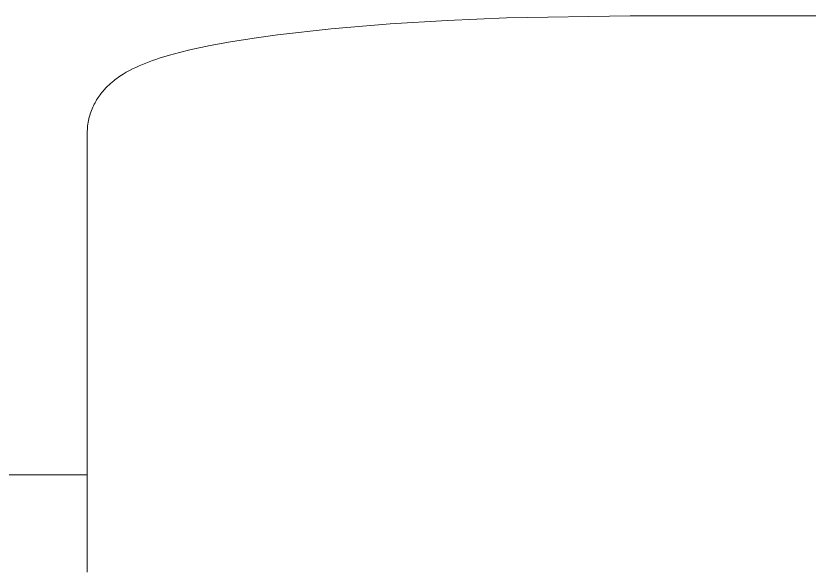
# Model space of a CAD drawing. Header units: inches. Extents: x -9 to 187, y -3 to 135.
# Drawn here: x 43.01 to 44.161, y 113.062 to 113.868 of the extents above; entities that cross this region are included whole.
import ezdxf

# ---------------------------------------------------------------- set-up
doc = ezdxf.new("R2010")
doc.units = ezdxf.units.IN
doc.layers.add('ZANO_R', color=7, linetype='Continuous', lineweight=0)

msp = doc.modelspace()

# ---------------------------------------------------------------- linework, layer by layer
at = {"layer": 'ZANO_R'}
for p, q in [((43.5534, 113.85681), (43.63583, 113.86182)), ((43.63583, 113.86182), (43.72228, 113.86544)), ((43.72228, 113.86544), (43.90127, 113.86836)), ((43.90127, 113.86836), (44.74171, 113.86836)), ((43.4678, 113.84967), (43.5534, 113.85681)), ((43.35583, 113.83626), (43.39014, 113.84099)), ((43.39014, 113.84099), (43.4678, 113.84967)), ((43.29217, 113.82542), (43.32162, 113.83083)), ((43.32162, 113.83083), (43.35583, 113.83626)), ((43.23308, 113.81142), (43.24793, 113.81549)), ((43.24793, 113.81549), (43.2629, 113.81913)), ((43.2629, 113.81913), (43.29217, 113.82542)), ((43.20846, 113.80363), (43.21339, 113.80533)), ((43.21339, 113.80533), (43.21834, 113.80694)), ((43.21834, 113.80694), (43.23308, 113.81142)), ((43.17968, 113.79149), (43.18438, 113.79374)), ((43.18438, 113.79374), (43.18911, 113.7959)), ((43.18911, 113.7959), (43.1939, 113.79797)), ((43.1939, 113.79797), (43.19872, 113.79995)), ((43.19872, 113.79995), (43.20357, 113.80184)), ((43.20357, 113.80184), (43.20846, 113.80363)), ((43.15915, 113.77941), (43.16145, 113.78098)), ((43.16145, 113.78098), (43.16374, 113.78249)), ((43.16374, 113.78249), (43.16604, 113.78393)), ((43.16604, 113.78393), (43.17062, 113.78666)), ((43.17062, 113.78666), (43.17518, 113.78917)), ((43.17518, 113.78917), (43.17968, 113.79149)), ((43.14563, 113.76847), (43.14784, 113.77049)), ((43.14784, 113.77049), (43.15008, 113.77242)), ((43.15008, 113.77242), (43.15233, 113.77428)), ((43.15233, 113.77428), (43.15459, 113.77606)), ((43.15459, 113.77606), (43.15687, 113.77777)), ((43.15687, 113.77777), (43.15915, 113.77941)), ((43.13515, 113.75727), (43.1365, 113.7589)), ((43.1365, 113.7589), (43.13786, 113.76048)), ((43.13786, 113.76048), (43.13924, 113.76202)), ((43.13924, 113.76202), (43.14063, 113.76351)), ((43.14063, 113.76351), (43.14203, 113.76496)), ((43.14203, 113.76496), (43.14344, 113.76637)), ((43.14344, 113.76637), (43.14563, 113.76847)), ((43.12635, 113.74444), (43.12753, 113.74644)), ((43.12753, 113.74644), (43.12874, 113.74838)), ((43.12874, 113.74838), (43.12997, 113.75026)), ((43.12997, 113.75026), (43.13123, 113.75209)), ((43.13123, 113.75209), (43.13252, 113.75387)), ((43.13252, 113.75387), (43.13383, 113.7556)), ((43.13383, 113.7556), (43.13515, 113.75727)), ((43.12099, 113.73357), (43.12197, 113.73585)), ((43.12197, 113.73585), (43.12301, 113.73809)), ((43.12301, 113.73809), (43.12409, 113.74027)), ((43.12409, 113.74027), (43.1252, 113.74238)), ((43.1252, 113.74238), (43.12635, 113.74444)), ((43.11695, 113.72168), (43.11763, 113.72413)), ((43.11763, 113.72413), (43.11838, 113.72654)), ((43.11838, 113.72654), (43.11919, 113.72892)), ((43.11919, 113.72892), (43.12006, 113.73126)), ((43.12006, 113.73126), (43.12099, 113.73357)), ((43.11488, 113.71161), (43.11529, 113.71418)), ((43.11529, 113.71418), (43.11577, 113.71671)), ((43.11577, 113.71671), (43.11633, 113.71921)), ((43.11633, 113.71921), (43.11695, 113.72168)), ((43.11391, 113.69841), (43.11395, 113.7011)), ((43.11395, 113.7011), (43.11407, 113.70377)), ((43.11407, 113.70377), (43.11426, 113.70641)), ((43.11426, 113.70641), (43.11453, 113.70903)), ((43.11453, 113.70903), (43.11488, 113.71161)), ((43.11391, 113.1128), (43.11391, 113.69839)), ((33.48568, 113.20321), (43.11391, 113.20292)), ((43.11391, 113.11265), (43.11391, 113.1128)), ((43.11391, 113.06211), (43.11391, 113.11265))]:
    msp.add_line(p, q, dxfattribs=at)

doc.saveas('drawing.dxf')
